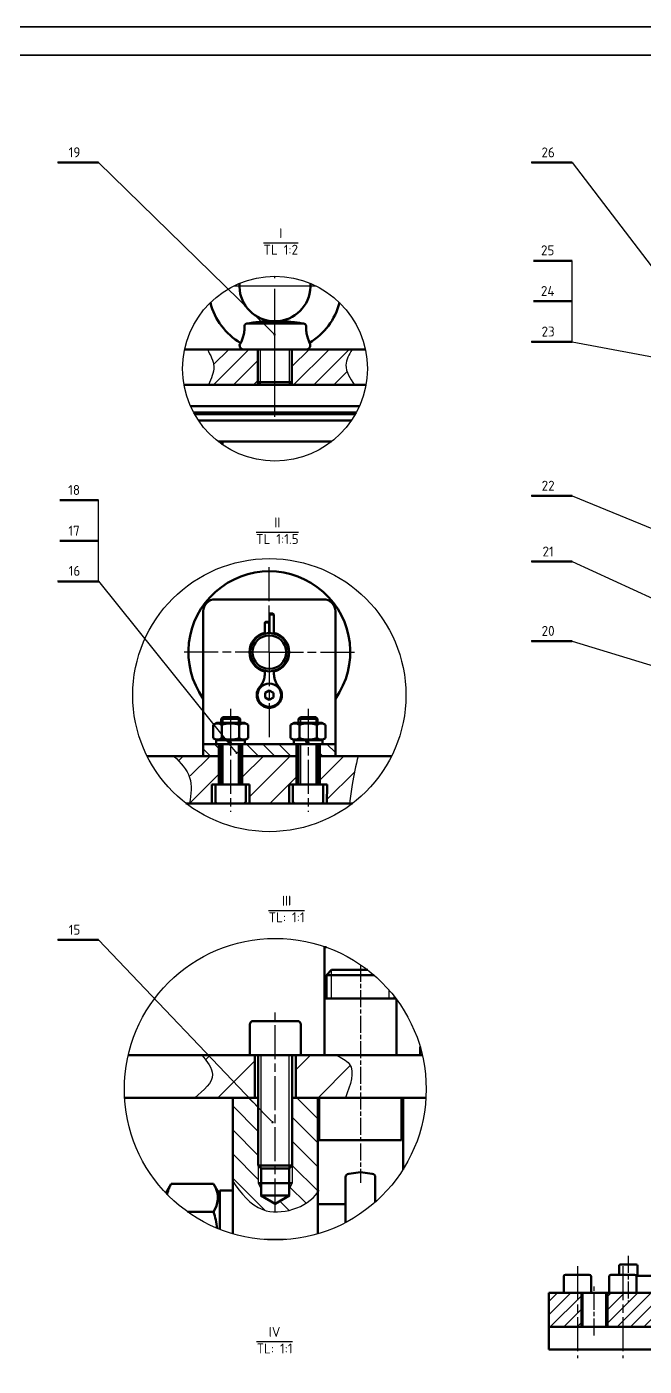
# Model space of a CAD drawing. Header units: millimetres. Extents: x 32504 to 36677, y 41990 to 42879.
# Drawn here: x 34517.5 to 34735, y 42396.6 to 42868.6 of the extents above; entities that cross this region are included whole.
import ezdxf

# ---------------------------------------------------------------- set-up
doc = ezdxf.new("R2010")
doc.units = ezdxf.units.MM
doc.linetypes.add('AM_ISO08W050', pattern=[18, 12, -1.5, 3, -1.5])
doc.linetypes.add('AM_ISO08W050x2', pattern=[9, 6, -0.75, 1.5, -0.75])
for name, color, linetype, lineweight in [('AM_0N', 7, 'Continuous', 50), ('AM_4N', 3, 'Continuous', 25), ('AM_5', 3, 'Continuous', 25), ('Chữ', 2, 'Continuous', 25), ('Duong_tam', 4, 'AM_ISO08W050', 25), ('Net_dam', 7, 'Continuous', 50), ('Net_manh', 3, 'Continuous', 25)]:
    doc.layers.add(name, color=color, linetype=linetype, lineweight=lineweight)
doc.styles.add('TCVN7284', font='tcvn7284-2003i.ttf', dxfattribs={"height": 3.5})

# ---------------------------------------------------------------- blocks, each defined once
blk = doc.blocks.new('GENZOO0S6I347')
at = {"layer": 'Net_manh'}
h = blk.add_hatch(dxfattribs=at)
h.set_pattern_fill('_U', color=256, scale=2, angle=45, pattern_type=0)
h.set_pattern_definition([(45, (6310.0706, 24046.8097), (-1.41421356, 1.41421356), [])])
edge = h.paths.add_edge_path()
edge.add_line((-2.4, -2.29), (-2.4, 2.71))
edge.add_line((-2.4, 2.71), (-9.52, 2.71))
edge.add_spline(control_points=[(-9.52, 2.71), (-9.09, 1.91), (-8.2, 0.28), (-8.98, -1.42), (-9.37, -2.29)], knot_values=[0, 0, 0, 0, 2.567462, 5.271296, 5.271296, 5.271296, 5.271296], degree=3, periodic=0)
edge.add_line((-9.37, -2.29), (-2.4, -2.29))
edge = h.paths.add_edge_path()
edge.add_spline(control_points=[(11.21, -2.29), (10.59, -1.36), (9.5, 0.29), (10.44, 1.97), (10.86, 2.71)], knot_values=[0, 0, 0, 0, 3.045881, 5.407673, 5.407673, 5.407673, 5.407673], degree=3, periodic=0)
edge.add_line((10.86, 2.71), (2.4, 2.71))
edge.add_line((2.4, 2.71), (2.4, -2.29))
edge.add_line((2.4, -2.29), (11.21, -2.29))
at = {"layer": 'AM_0N'}
for p, q in [((-2.4, 2.71), (-2.4, -2.29)), ((-2.4, 2.71), (2.4, 2.71)), ((2.4, 2.71), (2.4, -2.29)), ((-2.4, -1.92), (-2.03, -2.29)), ((-2.4, -1.92), (2.4, -1.92)), ((-2.03, -2.29), (2.03, -2.29)), ((2.4, -1.92), (2.03, -2.29))]:
    blk.add_line(p, q, dxfattribs=at)
at = {"layer": 'AM_4N'}
for p, q in [((-2.03, -2.29), (-2.03, 2.71)), ((2.03, -2.29), (2.03, 2.71))]:
    blk.add_line(p, q, dxfattribs=at)
at = {"layer": 'Duong_tam'}
for p, q in [((-5.77, 11.67), (5.77, 11.67)), ((0, -0.73), (0, 13.02))]:
    blk.add_line(p, q, dxfattribs=at)
at = {"layer": 'Duong_tam', "linetype": 'AM_ISO08W050x2'}
blk.add_line((0, -6.79), (0, -0.73), dxfattribs=at)
at = {"layer": 'Net_dam'}
for p, q in [((-3.96, 6.36), (4.05, 6.36)), ((-12.73, 2.71), (12.73, 2.71)), ((-4.98, 3.4), (-4.98, 3.32)), ((4.98, 3.32), (4.98, 3.4)), ((-12.81, -2.29), (-2.4, -2.29)), ((-2.4, -2.29), (-2.03, -2.29)), ((2.4, -2.29), (2.03, -2.29)), ((2.4, -2.29), (12.81, -2.29)), ((-11.89, -5.29), (11.89, -5.29)), ((-11.45, -6.19), (11.45, -6.19)), ((-11.39, -6.29), (11.39, -6.29)), ((-11.34, -6.4), (11.34, -6.4)), ((-10.78, -7.29), (10.78, -7.29)), ((-7.97, -10.29), (-7.37, -10.29)), ((-7.97, -10.29), (7.97, -10.29)), ((-7.37, -10.29), (-7.37, -10.73))]:
    blk.add_line(p, q, dxfattribs=at)
for centre, radius, start, end in [((0, 11.67), 5, 175.9053, 263.2406), ((0, 11.67), 5, 276.7565, 4.0947), ((0, 11.67), 9.4, 194.5317, 238.9993), ((0, 11.67), 9.4, 301.2453, 345.4683), ((-4.38, 3.31), 0.6, 178.5679, 270), ((4.38, 3.31), 0.6, 270, 1.4321)]:
    blk.add_arc(centre, radius, start, end, dxfattribs=at)
for points, knots in [([(-4.97, 3.4), (-4.96, 3.41), (-4.95, 3.42), (-4.81, 3.66), (-4.67, 3.96), (-4.53, 4.32), (-4.37, 4.86), (-4.3, 5.48), (-4.29, 5.85), (-4.29, 5.98)], [0, 0, 0, 0, 0.153266, 0.34696, 0.441952, 0.539871, 0.725717, 0.904536, 1, 1, 1, 1]), ([(-4.29, 5.98), (-4.29, 6.02), (-4.28, 6.1), (-4.22, 6.22), (-4.12, 6.31), (-4.03, 6.35), (-3.97, 6.36), (-3.96, 6.36)], [0, 0, 0, 0, 0.228099, 0.456017, 0.688348, 0.927715, 1, 1, 1, 1]), ([(-3.96, 6.36), (-3.9, 6.37), (-3.52, 6.43), (-2.84, 6.52), (-2.01, 6.61), (-1.27, 6.67), (-0.72, 6.7), (-0.3, 6.71), (-0.07, 6.71), (-0.01, 6.71), (0, 6.71), (0, 6.71), (0, 6.71)], [0, 0, 0, 0, 0.039622, 0.255131, 0.476334, 0.658801, 0.842094, 0.935875, 0.991198, 0.995422, 0.998201, 1, 1, 1, 1]), ([(0, 6.71), (0, 6.71), (0, 6.71), (0, 6.71), (0.02, 6.71), (0.09, 6.71), (0.4, 6.71), (0.88, 6.69), (1.52, 6.66), (2.19, 6.6), (2.9, 6.52), (3.53, 6.44), (3.92, 6.38), (4.05, 6.36)], [0, 0, 0, 0, 0.000364, 0.002758, 0.006281, 0.015778, 0.058085, 0.22757, 0.396458, 0.565239, 0.739301, 0.913137, 1, 1, 1, 1]), ([(4.05, 6.36), (4.1, 6.35), (4.19, 6.33), (4.3, 6.24), (4.37, 6.12), (4.39, 6.03), (4.39, 5.98), (4.39, 5.98)], [0, 0, 0, 0, 0.247787, 0.495839, 0.737493, 0.971639, 1, 1, 1, 1]), ([(4.39, 5.98), (4.39, 5.84), (4.39, 5.56), (4.44, 5.04), (4.56, 4.45), (4.76, 3.89), (4.92, 3.54), (5, 3.37), (4.98, 3.4), (4.98, 3.4)], [0, 0, 0, 0, 0.106047, 0.214353, 0.402349, 0.590565, 0.777303, 0.973503, 1, 1, 1, 1])]:
    blk.add_open_spline(points, degree=3, knots=knots, dxfattribs=at)
at = {"layer": 'Net_manh'}
for p, q in [((-2.4, 2.71), (-2.4, -2.29)), ((2.4, 2.71), (2.4, -2.29))]:
    blk.add_line(p, q, dxfattribs=at)
blk.add_circle((0, 0), 13.02, dxfattribs=at)
for points in [[(-9.52, 2.71), (-8.62, 0.31), (-9.37, -2.29)], [(10.86, 2.71), (10.01, 0.51), (11.21, -2.29)]]:
    blk.add_spline(points, degree=3, dxfattribs=at)

msp = doc.modelspace()

# ---------------------------------------------------------------- hatches: boundary and pattern name
at = {"layer": 'AM_5'}
h = msp.add_hatch(color=256, dxfattribs=at)
edge = h.paths.add_edge_path(flags=0)
edge.add_arc((34604.7853, 42760.1511), 0.4375, 0, 360)
h = msp.add_hatch(color=256, dxfattribs=at)
edge = h.paths.add_edge_path(flags=0)
edge.add_arc((34591.3767, 42612.7705), 0.4375, 0, 360)
h = msp.add_hatch(color=256, dxfattribs=at)
edge = h.paths.add_edge_path(flags=0)
edge.add_arc((34604.0632, 42482.5582), 0.4375, 0, 360)
at = {"layer": 'Net_manh'}
h = msp.add_hatch(dxfattribs=at)
h.set_pattern_fill('_U', color=256, scale=4, angle=315, pattern_type=0)
h.set_pattern_definition([(315, (40417.1464, 68370.165), (2.8284271, 2.8284271), [])])
h.paths.add_polyline_path([(34612.4576, 42615.8204), (34611.525, 42615.8204), (34609.8142, 42615.8204), (34593.416, 42615.8204), (34593.416, 42611.5913), (34612.4576, 42611.5913)])
h.paths.add_polyline_path([(34626.2306, 42615.5666, 0.41421356), (34625.9768, 42615.8204), (34620.7156, 42615.8204), (34620.7156, 42611.5913), (34626.2306, 42611.5913)])
h.paths.add_polyline_path([(34585.158, 42615.8204), (34584.2254, 42615.8204), (34582.5146, 42615.8204), (34579.6446, 42615.8204), (34579.6446, 42611.5913), (34585.158, 42611.5913)])
h = msp.add_hatch(dxfattribs=at)
h.set_pattern_fill('_U', color=256, scale=6.66, angle=45, pattern_type=0)
h.set_pattern_definition([(45, (55424.368, 122678.448), (-4.70933116, 4.70933116), [])])
edge = h.paths.add_edge_path()
edge.add_spline(control_points=[(34569.3368, 42611.5913), (34577.037, 42603.7461), (34573.058, 42603.4561), (34576.3551, 42605.5537), (34574.8732, 42594.9413)], knot_values=[0, 0, 0, 0, 9.34413679, 18.4668009, 18.4668009, 18.4668009, 18.4668009], degree=3, periodic=0)
edge.add_line((34574.8732, 42594.9413), (34582.627, 42594.9413))
edge.add_line((34582.627, 42594.9413), (34582.627, 42601.6013))
edge.add_line((34582.627, 42601.6013), (34585.158, 42601.6013))
edge.add_line((34585.158, 42601.6013), (34585.158, 42611.5913))
edge.add_line((34585.158, 42611.5913), (34569.3368, 42611.5913))
h.paths.add_polyline_path([(34593.416, 42611.5913), (34593.416, 42601.6013), (34595.9649, 42601.6013), (34595.947, 42594.9413), (34609.9266, 42594.9413), (34609.9266, 42601.6013), (34612.4576, 42601.6013), (34612.4576, 42611.5913)])
edge = h.paths.add_edge_path()
edge.add_spline(control_points=[(34631.1944, 42594.9413), (34632.0767, 42602.365), (34632.2536, 42601.3906), (34631.6069, 42600.5577), (34634.1858, 42611.5913)], knot_values=[0, 0, 0, 0, 6.73071534, 16.92776645, 16.92776645, 16.92776645, 16.92776645], degree=3, periodic=0)
edge.add_line((34634.1858, 42611.5913), (34620.7156, 42611.5913))
edge.add_line((34620.7156, 42611.5913), (34620.7156, 42601.6013))
edge.add_line((34620.7156, 42601.6013), (34623.2645, 42601.6013))
edge.add_line((34623.2645, 42601.6013), (34623.2466, 42594.9413))
edge.add_line((34623.2466, 42594.9413), (34631.1944, 42594.9413))
h = msp.add_hatch(dxfattribs=at)
h.set_pattern_fill('_U', color=256, scale=12.5, angle=45, pattern_type=0)
h.set_pattern_definition([(45, (75687.987, 93140.376), (-8.8388348, 8.8388348), [])])
edge = h.paths.add_edge_path()
edge.add_spline(control_points=[(34579.2019, 42506.207), (34581.0573, 42503.8935), (34585.3831, 42498.4995), (34579.8223, 42493.8578), (34576.6467, 42491.207)], knot_values=[0, 0, 0, 0, 1.55324396, 3.62133559, 3.62133559, 3.62133559, 3.62133559], degree=3, periodic=0)
edge.add_line((34576.6467, 42491.207), (34597.7909, 42491.207))
edge.add_line((34597.7909, 42491.207), (34597.7909, 42501.207))
edge.add_line((34597.7909, 42501.207), (34597.7909, 42506.207))
edge.add_line((34597.7909, 42506.207), (34595.0409, 42506.207))
edge.add_line((34595.0409, 42506.207), (34579.2019, 42506.207))
edge = h.paths.add_edge_path()
edge.add_spline(control_points=[(34629.7273, 42491.207), (34631.4669, 42495.7614), (34634.0133, 42502.4279), (34628.3031, 42505.2978), (34626.4939, 42506.207)], knot_values=[0, 0, 0, 0, 2.39383464, 3.50404176, 3.50404176, 3.50404176, 3.50404176], degree=3, periodic=0)
edge.add_line((34626.4939, 42506.207), (34615.0409, 42506.207))
edge.add_line((34615.0409, 42506.207), (34612.2909, 42506.207))
edge.add_line((34612.2909, 42506.207), (34612.2909, 42501.207))
edge.add_line((34612.2909, 42501.207), (34612.2909, 42491.207))
edge.add_line((34612.2909, 42491.207), (34629.7273, 42491.207))
h = msp.add_hatch(dxfattribs=at)
h.set_pattern_fill('_U', color=256, scale=6, angle=315, pattern_type=0)
h.set_pattern_definition([(315, (40417.1464, 68379.2036), (4.2426407, 4.2426407), [])])
edge = h.paths.add_edge_path()
edge.add_line((34599.0409, 42487.8195), (34595.8073, 42491.207))
edge.add_line((34595.8073, 42491.207), (34590.0409, 42491.207))
edge.add_line((34590.0409, 42491.207), (34590.0409, 42461.7237))
edge.add_spline(control_points=[(34590.0409, 42461.7237), (34593.0772, 42457.5361), (34597.0287, 42452.0864), (34603.492, 42451.006), (34605.0409, 42450.9677)], knot_values=[0, 0, 0, 0, 2.91101262, 3.78839316, 3.78839316, 3.78839316, 3.78839316], degree=3, periodic=0)
edge.add_line((34605.0409, 42450.9677), (34605.0409, 42453.7778))
edge.add_line((34605.0409, 42453.7778), (34599.9882, 42456.695))
edge.add_line((34599.9882, 42456.695), (34600.1145, 42456.695))
edge.add_line((34600.1145, 42456.695), (34600.1145, 42461.0338))
edge.add_line((34600.1145, 42461.0338), (34599.0409, 42461.0338))
edge.add_line((34599.0409, 42461.0338), (34599.0409, 42487.8195))
edge = h.paths.add_edge_path()
edge.add_line((34620.0409, 42491.207), (34611.0409, 42491.207))
edge.add_line((34611.0409, 42491.207), (34611.0409, 42467.2806))
edge.add_line((34611.0409, 42467.2806), (34611.0409, 42461.0338))
edge.add_line((34611.0409, 42461.0338), (34609.9674, 42461.0338))
edge.add_line((34609.9674, 42461.0338), (34609.9674, 42456.695))
edge.add_line((34609.9674, 42456.695), (34610.0937, 42456.695))
edge.add_line((34610.0937, 42456.695), (34605.0409, 42453.7778))
edge.add_line((34605.0409, 42453.7778), (34605.0409, 42450.9677))
edge.add_spline(control_points=[(34605.0409, 42450.9677), (34610.6807, 42450.8281), (34617.0108, 42453.4979), (34620.0409, 42457.893)], knot_values=[3.78839316, 3.78839316, 3.78839316, 3.78839316, 6.98296639, 6.98296639, 6.98296639, 6.98296639], degree=3, periodic=0)
edge.add_line((34620.0409, 42457.893), (34620.0409, 42491.207))
h = msp.add_hatch(dxfattribs=at)
h.set_pattern_fill('_U', color=256, scale=3.333333, angle=45, pattern_type=0)
h.set_pattern_definition([(45, (42600.9254, 66563.4668), (-2.3570226, 2.3570226), [])])
h.paths.add_polyline_path([(34701.458, 42422.426), (34701.458, 42410.426), (34712.658, 42410.426), (34712.658, 42422.426), (34708.2245, 42422.426)])
h.paths.add_polyline_path([(34722.1941, 42422.426), (34722.1941, 42410.426), (34755.3941, 42410.426), (34755.3941, 42422.426)])
h.paths.add_polyline_path([(34896.5941, 42410.426), (34896.5941, 42422.426), (34767.3941, 42422.426), (34767.3941, 42410.426)])
h.paths.add_polyline_path([(34906.1941, 42422.426), (34906.1941, 42410.426), (35035.3941, 42410.4336), (35035.3941, 42422.4336)])
h.paths.add_polyline_path([(35080.5941, 42410.426), (35080.5941, 42422.426), (35049.3941, 42422.426), (35047.3941, 42422.4336), (35047.3941, 42410.4336)])
h.paths.add_polyline_path([(35101.3941, 42410.426), (35101.3941, 42422.426), (35090.1941, 42422.426), (35090.1941, 42410.426)])

# ---------------------------------------------------------------- linework, layer by layer
at = {"color": 7, "linetype": 'Continuous', "lineweight": 25}
for p, q in [((34579.6446, 42616.0741), (34579.6446, 42611.5913)), ((34626.2306, 42616.0741), (34626.2306, 42611.5913))]:
    msp.add_line(p, q, dxfattribs=at)
at = {"layer": 'AM_0N'}
for p, q in [((34583.1332, 42622.6002), (34584.4252, 42623.3462)), ((34594.1488, 42623.3462), (34584.4252, 42623.3462)), ((34585.957, 42624.6821), (34586.5698, 42625.2949)), ((34585.957, 42623.3462), (34585.957, 42624.6821)), ((34592.617, 42624.6821), (34585.957, 42624.6821)), ((34592.0042, 42625.2949), (34586.5698, 42625.2949)), ((34592.617, 42624.6821), (34592.0042, 42625.2949)), ((34592.617, 42623.3462), (34592.617, 42624.6821)), ((34595.4408, 42622.6002), (34594.1488, 42623.3462)), ((34610.4328, 42622.6002), (34611.7248, 42623.3462)), ((34621.4484, 42623.3462), (34611.7248, 42623.3462)), ((34613.2566, 42624.6821), (34613.8694, 42625.2949)), ((34613.2566, 42623.3462), (34613.2566, 42624.6821)), ((34619.9166, 42624.6821), (34613.2566, 42624.6821)), ((34619.3038, 42625.2949), (34613.8694, 42625.2949)), ((34619.9166, 42624.6821), (34619.3038, 42625.2949)), ((34619.9166, 42623.3462), (34619.9166, 42624.6821)), ((34622.7404, 42622.6002), (34621.4484, 42623.3462)), ((34583.1332, 42622.6002), (34583.1332, 42617.8983)), ((34586.2101, 42622.6002), (34586.2101, 42617.8983)), ((34592.3639, 42622.6002), (34592.3639, 42617.8983)), ((34595.4408, 42622.6002), (34595.4408, 42617.8983)), ((34610.4328, 42622.6002), (34610.4328, 42617.8983)), ((34613.5097, 42622.6002), (34613.5097, 42617.8983)), ((34619.6635, 42622.6002), (34619.6635, 42617.8983)), ((34622.7404, 42622.6002), (34622.7404, 42617.8983)), ((34583.1332, 42617.8983), (34584.4252, 42617.1524)), ((34584.2254, 42617.1524), (34584.2254, 42615.8204)), ((34588.5358, 42617.1524), (34584.2254, 42617.1524)), ((34585.291, 42615.8204), (34584.2254, 42615.8204)), ((34594.1488, 42617.1524), (34584.4252, 42617.1524)), ((34585.957, 42604.0988), (34585.957, 42615.8204)), ((34589.0206, 42615.8204), (34588.5358, 42617.1524)), ((34594.3486, 42617.1524), (34589.0686, 42617.1524)), ((34589.5534, 42615.8204), (34589.0686, 42617.1524)), ((34594.3486, 42615.8204), (34589.5534, 42615.8204)), ((34592.617, 42604.0988), (34592.617, 42615.8204)), ((34595.4408, 42617.8983), (34594.1488, 42617.1524)), ((34594.3486, 42615.8204), (34594.3486, 42617.1524)), ((34610.4328, 42617.8983), (34611.7248, 42617.1524)), ((34611.525, 42617.1524), (34611.525, 42615.8204)), ((34615.8354, 42617.1524), (34611.525, 42617.1524)), ((34616.3202, 42615.8204), (34611.525, 42615.8204)), ((34621.4484, 42617.1524), (34611.7248, 42617.1524)), ((34613.2566, 42604.0988), (34613.2566, 42615.8204)), ((34616.3202, 42615.8204), (34615.8354, 42617.1524)), ((34621.6482, 42617.1524), (34616.3682, 42617.1524)), ((34616.853, 42615.8204), (34616.3682, 42617.1524)), ((34621.6482, 42615.8204), (34616.853, 42615.8204)), ((34619.9166, 42604.0988), (34619.9166, 42615.8204)), ((34622.7404, 42617.8983), (34621.4484, 42617.1524)), ((34621.6482, 42615.8204), (34621.6482, 42617.1524)), ((34583.959, 42595.6073), (34583.959, 42601.6013)), ((34583.959, 42601.6013), (34585.957, 42601.6013)), ((34583.959, 42595.6073), (34583.959, 42601.6013)), ((34583.959, 42601.6013), (34585.957, 42601.6013)), ((34585.957, 42603.4859), (34585.957, 42604.0988)), ((34585.957, 42601.6013), (34585.957, 42603.4859)), ((34585.957, 42601.6013), (34592.617, 42601.6013)), ((34585.957, 42601.6013), (34592.617, 42601.6013)), ((34592.617, 42603.4859), (34592.617, 42604.0988)), ((34592.617, 42601.6013), (34592.617, 42603.4859)), ((34592.617, 42601.6013), (34594.615, 42601.6013)), ((34592.617, 42601.6013), (34594.615, 42601.6013)), ((34593.283, 42601.6013), (34595.9649, 42601.6013)), ((34594.615, 42595.6073), (34594.615, 42601.6013)), ((34594.615, 42595.6073), (34594.615, 42601.6013)), ((34611.2586, 42595.6073), (34611.2586, 42601.6013)), ((34611.2586, 42601.6013), (34613.2566, 42601.6013)), ((34611.2586, 42595.6073), (34611.2586, 42601.6013)), ((34611.2586, 42601.6013), (34613.2566, 42601.6013)), ((34613.2566, 42603.4859), (34613.2566, 42604.0988)), ((34613.2566, 42601.6013), (34613.2566, 42603.4859)), ((34613.2566, 42601.6013), (34619.9166, 42601.6013)), ((34613.2566, 42601.6013), (34619.9166, 42601.6013)), ((34619.9166, 42603.4859), (34619.9166, 42604.0988)), ((34619.9166, 42601.6013), (34619.9166, 42603.4859)), ((34619.9166, 42601.6013), (34621.9146, 42601.6013)), ((34619.9166, 42601.6013), (34621.9146, 42601.6013)), ((34620.5826, 42601.6013), (34623.2645, 42601.6013)), ((34620.5826, 42601.6013), (34623.2645, 42601.6013)), ((34621.9146, 42595.6073), (34621.9146, 42601.6013)), ((34621.9146, 42595.6073), (34621.9146, 42601.6013)), ((34584.625, 42594.9413), (34593.949, 42594.9413)), ((34584.625, 42594.9413), (34593.949, 42594.9413)), ((34611.9246, 42594.9413), (34621.2486, 42594.9413)), ((34611.9246, 42594.9413), (34621.2486, 42594.9413)), ((34624.8813, 42536.207), (34623.0409, 42534.3667)), ((34623.0409, 42526.207), (34623.0409, 42534.3667)), ((34623.0409, 42534.3667), (34639.8502, 42534.3667)), ((34624.8813, 42536.207), (34637.606, 42536.207)), ((34647.0409, 42526.207), (34647.0409, 42526.7721)), ((34599.0409, 42506.207), (34599.0409, 42467.2806)), ((34599.0409, 42506.207), (34611.0409, 42506.207)), ((34611.0409, 42506.207), (34611.0409, 42467.2806)), ((34599.0409, 42501.207), (34599.0409, 42497.9056)), ((34611.0409, 42501.207), (34611.0409, 42497.9056)), ((34599.0409, 42497.9056), (34599.0409, 42496.832)), ((34611.0409, 42497.9056), (34611.0409, 42496.832)), ((34599.0409, 42467.2806), (34600.1145, 42466.207)), ((34611.0409, 42467.2806), (34599.0409, 42467.2806)), ((34611.0409, 42467.2806), (34609.9674, 42466.207)), ((34568.4128, 42460.842), (34566.5304, 42457.5816)), ((34568.4128, 42460.842), (34583.2691, 42460.842)), ((34583.2691, 42460.842), (34585.5409, 42456.907)), ((34585.5409, 42458.457), (34585.5409, 42444.7679)), ((34590.0409, 42458.457), (34585.5409, 42458.457)), ((34590.0409, 42458.457), (34590.0409, 42443.2219)), ((34609.9674, 42461.0338), (34600.1145, 42461.0338)), ((34585.5409, 42456.907), (34585.5409, 42444.7679)), ((34574.0611, 42451.0245), (34583.2691, 42451.0245)), ((34712.658, 42422.426), (34713.3941, 42422.426)), ((34721.458, 42422.426), (34722.1942, 42422.426)), ((34728.658, 42422.426), (34729.3941, 42422.426))]:
    msp.add_line(p, q, dxfattribs=at)
for centre, radius, start, end in [((34584.6716, 42620.3566), 2.7204, 55.561531, 115.561531), ((34589.287, 42612.9105), 10.1665, 72.383031, 107.616969), ((34593.9024, 42620.3566), 2.7204, 64.438469, 124.438469), ((34611.9712, 42620.3566), 2.7204, 55.561531, 115.561531), ((34616.5866, 42612.9105), 10.1665, 72.383031, 107.616969), ((34621.202, 42620.3566), 2.7204, 64.438469, 124.438469), ((34584.6716, 42620.142), 2.7204, 244.438469, 304.438469), ((34589.287, 42627.5881), 10.1665, 252.383031, 287.616969), ((34593.9024, 42620.142), 2.7204, 235.561531, 295.561531), ((34611.9712, 42620.142), 2.7204, 244.438469, 304.438469), ((34616.5866, 42627.5881), 10.1665, 252.383031, 287.616969), ((34621.202, 42620.142), 2.7204, 235.561531, 295.561531), ((34584.625, 42595.6073), 0.666, 180, 270), ((34584.625, 42595.6073), 0.666, 180, 270), ((34593.949, 42595.6073), 0.666, 270, 0), ((34593.949, 42595.6073), 0.666, 270, 0), ((34611.9246, 42595.6073), 0.666, 180, 270), ((34611.9246, 42595.6073), 0.666, 180, 270), ((34621.2486, 42595.6073), 0.666, 270, 0), ((34621.2486, 42595.6073), 0.666, 270, 0), ((34575.5715, 42455.9333), 8.6801, 154.438469, 172.131445), ((34576.1103, 42455.9333), 8.6801, 325.561531, 25.561531), ((34552.3522, 42441.207), 32.4382, 7.019909, 17.616969)]:
    msp.add_arc(centre, radius, start, end, dxfattribs=at)
at = {"layer": 'AM_4N'}
for p, q in [((34586.5698, 42625.2949), (34586.5698, 42623.3462)), ((34592.0042, 42625.2949), (34592.0042, 42623.3462)), ((34613.8694, 42625.2949), (34613.8694, 42623.3462)), ((34619.3038, 42625.2949), (34619.3038, 42623.3462)), ((34586.5698, 42615.8204), (34586.5698, 42601.6013)), ((34592.0042, 42615.8204), (34592.0042, 42601.6013)), ((34613.8694, 42615.8204), (34613.8694, 42601.6013)), ((34619.3038, 42615.8204), (34619.3038, 42601.6013)), ((34624.8813, 42526.207), (34624.8813, 42536.207)), ((34645.2006, 42526.207), (34645.2006, 42529.0163)), ((34600.1145, 42466.207), (34600.1145, 42506.207)), ((34609.9674, 42466.207), (34609.9674, 42506.207))]:
    msp.add_line(p, q, dxfattribs=at)
at = {"layer": 'AM_5', "color": 3}
for p, q in [((34542.7243, 42820.8014), (34528.3425, 42820.8014)), ((34709.5703, 42820.7746), (34695.1885, 42820.7746)), ((34709.5703, 42757.6374), (34695.1885, 42757.6374)), ((34709.5703, 42703.2977), (34695.1885, 42703.2977)), ((34709.5703, 42680.1268), (34695.1885, 42680.1268)), ((34542.7243, 42673.3019), (34528.3425, 42673.3019)), ((34709.5703, 42652.1268), (34695.1885, 42652.1268)), ((34542.7243, 42546.8165), (34528.3425, 42546.8165))]:
    msp.add_line(p, q, dxfattribs=at)
at = {"layer": 'AM_5'}
for p, q in [((34542.7243, 42820.8014), (34602.2822, 42762.5974)), ((34709.5703, 42820.7746), (34756.6634, 42759.1969)), ((34709.5703, 42771.9196), (34709.5703, 42786.2019)), ((34709.5703, 42757.6374), (34709.5703, 42771.9196)), ((34604.4725, 42760.4569), (34602.2822, 42762.5974)), ((34709.5703, 42757.6374), (34803.5857, 42739.8627)), ((34542.7243, 42687.4611), (34542.7243, 42701.7433)), ((34709.5703, 42703.2977), (34894.94, 42627.1417)), ((34542.7243, 42673.1788), (34542.7243, 42687.4611)), ((34709.5703, 42680.1268), (34874.533, 42604.4368)), ((34542.7243, 42673.3019), (34589.184, 42615.4985)), ((34709.5703, 42652.1268), (34879.148, 42600.1091)), ((34591.1026, 42613.1115), (34589.184, 42615.4985)), ((34542.7243, 42546.8165), (34601.6465, 42485.0899)), ((34603.7611, 42482.8747), (34601.6465, 42485.0899))]:
    msp.add_line(p, q, dxfattribs=at)
at = {"layer": 'Duong_tam'}
for p, q in [((34602.9376, 42648.2153), (34602.9376, 42679.7125)), ((34602.9376, 42648.2153), (34571.4403, 42648.2153)), ((34602.9376, 42648.2153), (34634.4349, 42648.2153)), ((34602.9376, 42648.2153), (34602.9376, 42616.718)), ((34589.287, 42628.2949), (34589.287, 42591.9413)), ((34616.5866, 42628.2949), (34616.5866, 42591.9413)), ((34605.0409, 42450.7778), (34605.0409, 42521.207)), ((34608.9756, 42441.207), (34601.1063, 42441.207)), ((34711.458, 42431.826), (34711.458, 42399.426)), ((34727.458, 42431.826), (34727.458, 42399.426))]:
    msp.add_line(p, q, dxfattribs=at)
at = {"layer": 'Duong_tam', "linetype": 'AM_ISO08W050x2'}
for p, q in [((34635.0409, 42538.0759), (34635.0409, 42461.207)), ((34729.3941, 42435.426), (34729.3941, 42419.426)), ((34717.4261, 42407.426), (34717.4261, 42425.426))]:
    msp.add_line(p, q, dxfattribs=at)
at = {"layer": 'Net_dam'}
for p, q in [((34542.7243, 42820.8014), (34528.442, 42820.8014)), ((34709.5703, 42820.7746), (34695.288, 42820.7746)), ((34709.5703, 42786.2019), (34696.0121, 42786.2019)), ((34709.5703, 42771.9196), (34696.0121, 42771.9196)), ((34709.5703, 42757.6374), (34695.288, 42757.6374)), ((34542.7243, 42701.7433), (34529.1661, 42701.7433)), ((34709.5703, 42703.2987), (34695.288, 42703.2987)), ((34542.7243, 42687.4611), (34529.1661, 42687.4611)), ((34709.5703, 42680.1587), (34695.288, 42680.1587)), ((34542.7243, 42673.1788), (34528.442, 42673.1788)), ((34622.0015, 42666.8233), (34583.8737, 42666.8233)), ((34579.6446, 42662.5942), (34579.6446, 42616.0741)), ((34602.9799, 42661.833), (34602.9799, 42661.5116)), ((34602.9799, 42654.8824), (34602.9799, 42661.5116)), ((34604.5447, 42661.5116), (34604.2232, 42661.833)), ((34604.5447, 42654.6796), (34604.5447, 42661.5116)), ((34626.2306, 42662.5942), (34626.2306, 42611.5913)), ((34601.652, 42658.9572), (34601.3305, 42658.6358)), ((34601.3305, 42658.6358), (34601.3305, 42654.7099)), ((34602.8953, 42658.6358), (34602.8953, 42658.9572)), ((34602.8953, 42658.6358), (34602.8953, 42654.9747)), ((34709.5703, 42652.1266), (34695.288, 42652.1266)), ((34601.4912, 42633.9101), (34602.9376, 42634.7452)), ((34601.4912, 42632.24), (34601.4912, 42633.9101)), ((34602.9376, 42634.7452), (34604.384, 42633.9101)), ((34604.384, 42633.9101), (34604.384, 42632.24)), ((34602.9376, 42631.405), (34601.4912, 42632.24)), ((34604.384, 42632.24), (34602.9376, 42631.405)), ((34579.6446, 42616.0741), (34579.6446, 42611.5913)), ((34626.2306, 42615.8204), (34579.6446, 42615.8204)), ((34579.6446, 42615.5666), (34579.6446, 42611.845)), ((34586.49, 42615.8204), (34582.5146, 42615.8204)), ((34586.49, 42615.8204), (34582.5146, 42615.8204)), ((34585.158, 42601.6013), (34585.158, 42615.8204)), ((34626.2306, 42615.8204), (34585.5854, 42615.8204)), ((34593.416, 42601.6013), (34593.416, 42615.8204)), ((34613.7896, 42615.8204), (34609.8142, 42615.8204)), ((34613.7896, 42615.8204), (34609.8142, 42615.8204)), ((34612.4576, 42601.6013), (34612.4576, 42615.8204)), ((34620.7156, 42601.6013), (34620.7156, 42615.8204)), ((34626.2306, 42616.0741), (34626.2306, 42611.5913)), ((34626.2306, 42615.5666), (34626.2306, 42614.9213)), ((34626.2306, 42615.5666), (34626.2306, 42611.845)), ((34559.8755, 42611.5913), (34585.291, 42611.5913)), ((34559.8755, 42611.5913), (34585.957, 42611.5913)), ((34592.617, 42611.5913), (34613.2566, 42611.5913)), ((34619.9166, 42611.5913), (34645.9997, 42611.5913)), ((34582.627, 42594.9413), (34582.627, 42601.6013)), ((34582.627, 42601.6013), (34585.291, 42601.6013)), ((34589.287, 42601.6013), (34585.291, 42601.6013)), ((34589.287, 42601.6013), (34593.283, 42601.6013)), ((34595.947, 42594.9413), (34595.9649, 42601.6013)), ((34609.9266, 42594.9413), (34609.9266, 42601.6013)), ((34609.9266, 42601.6013), (34612.5906, 42601.6013)), ((34609.9266, 42594.9413), (34609.9266, 42601.6013)), ((34609.9266, 42601.6013), (34612.5906, 42601.6013)), ((34616.5866, 42601.6013), (34612.5906, 42601.6013)), ((34616.5866, 42601.6013), (34620.5826, 42601.6013)), ((34623.2466, 42594.9413), (34623.2645, 42601.6013)), ((34623.2466, 42594.9413), (34623.2645, 42601.6013)), ((34573.5826, 42594.9413), (34632.2926, 42594.9413)), ((34542.7243, 42546.8278), (34528.442, 42546.8278)), ((34622.3409, 42544.207), (34622.3409, 42544.4583)), ((34622.3409, 42544.207), (34623.0543, 42544.207)), ((34622.3409, 42526.207), (34622.3409, 42544.207)), ((34622.3409, 42526.207), (34647.473, 42526.207)), ((34622.3409, 42506.207), (34622.3409, 42526.207)), ((34647.0409, 42526.207), (34623.0409, 42526.207)), ((34647.7409, 42506.207), (34647.7409, 42525.8486)), ((34596.0409, 42517.007), (34596.0409, 42506.207)), ((34597.2409, 42518.207), (34605.0409, 42518.207)), ((34605.0409, 42518.207), (34612.8409, 42518.207)), ((34614.0409, 42506.207), (34614.0409, 42517.007)), ((34553.2676, 42506.207), (34596.0409, 42506.207)), ((34615.0409, 42506.207), (34595.0409, 42506.207)), ((34605.0409, 42506.207), (34597.7909, 42506.207)), ((34597.7909, 42506.207), (34597.7909, 42491.207)), ((34605.0409, 42506.207), (34612.2909, 42506.207)), ((34612.2909, 42506.207), (34612.2909, 42491.207)), ((34614.0409, 42506.207), (34656.8143, 42506.207)), ((34656.8143, 42506.207), (34655.0409, 42506.207)), ((34656.0409, 42509.1563), (34656.0409, 42506.207)), ((34656.0409, 42509.1563), (34656.0409, 42506.207)), ((34551.9798, 42491.207), (34599.0409, 42491.207)), ((34590.0409, 42491.207), (34590.0409, 42443.2219)), ((34611.0409, 42491.207), (34658.1021, 42491.207)), ((34620.0409, 42491.207), (34620.0409, 42443.2219)), ((34620.5409, 42491.207), (34620.5409, 42476.207)), ((34649.5409, 42476.207), (34649.5409, 42491.207)), ((34650.0409, 42491.207), (34650.0409, 42465.9319)), ((34621.3064, 42476.207), (34620.5409, 42476.207)), ((34621.3064, 42476.207), (34649.5409, 42476.207)), ((34600.1145, 42466.207), (34609.9674, 42466.207)), ((34600.1145, 42463.695), (34600.1145, 42466.207)), ((34600.1145, 42463.695), (34600.1145, 42456.695)), ((34609.9674, 42463.695), (34609.9674, 42466.207)), ((34609.9674, 42463.695), (34609.9674, 42456.695)), ((34629.8162, 42447.1893), (34629.8162, 42463.1544)), ((34635.0409, 42464.956), (34630.9204, 42464.4136)), ((34639.1615, 42464.4136), (34635.0409, 42464.956)), ((34640.2657, 42463.1544), (34640.2657, 42454.4114)), ((34599.0409, 42461.0338), (34611.0409, 42461.0338)), ((34611.0409, 42461.0338), (34609.9674, 42461.0338)), ((34605.0409, 42453.7778), (34599.9882, 42456.695)), ((34599.9882, 42456.695), (34610.0937, 42456.695)), ((34605.0409, 42453.7778), (34610.0937, 42456.695)), ((34629.8162, 42453.707), (34620.0409, 42453.707)), ((34620.0409, 42453.707), (34620.0409, 42443.2219)), ((34585.5409, 42444.7679), (34585.5409, 42452.207)), ((34726.1941, 42432.026), (34726.1941, 42428.826)), ((34726.1941, 42428.826), (34726.1941, 42431.0183)), ((34726.5941, 42432.426), (34729.3941, 42432.426)), ((34729.3941, 42432.426), (34732.1941, 42432.426)), ((34732.5941, 42428.426), (34732.5941, 42432.026)), ((34706.658, 42428.186), (34706.658, 42422.426)), ((34707.298, 42428.826), (34711.458, 42428.826)), ((34711.458, 42428.826), (34715.618, 42428.826)), ((34716.258, 42422.426), (34716.258, 42428.186)), ((34722.658, 42428.186), (34722.658, 42422.426)), ((34722.658, 42428.186), (34722.658, 42422.426)), ((34723.298, 42428.826), (34726.258, 42428.826)), ((34723.298, 42428.826), (34727.458, 42428.826)), ((34727.458, 42428.826), (34731.618, 42428.826)), ((34737.5141, 42428.426), (34732.1941, 42428.426)), ((34732.258, 42422.426), (34732.258, 42428.186)), ((34701.458, 42422.426), (34701.458, 42410.426)), ((34713.258, 42422.426), (34701.458, 42422.426)), ((34721.458, 42422.426), (34708.6884, 42422.426)), ((34712.658, 42422.426), (34708.6884, 42422.426)), ((34712.6261, 42422.426), (34717.4261, 42422.426)), ((34713.2756, 42422.426), (34713.2756, 42410.426)), ((34726.1638, 42422.426), (34721.3941, 42422.426)), ((34726.1638, 42422.426), (34721.458, 42422.426)), ((34721.5766, 42422.426), (34721.5766, 42410.426)), ((34755.6941, 42422.426), (34721.5941, 42422.426)), ((34728.658, 42422.426), (34724.6884, 42422.426)), ((34701.3941, 42410.426), (34701.3941, 42402.426)), ((34712.658, 42410.426), (34701.458, 42410.426)), ((34712.658, 42410.426), (34722.1941, 42410.426)), ((34755.3941, 42410.426), (34722.1941, 42410.426)), ((34701.3941, 42402.426), (34737.3941, 42402.426))]:
    msp.add_line(p, q, dxfattribs=at)
at = {"layer": 'Net_dam', "lineweight": 35}
for points in [[(33949.6398, 42027.6315), (33949.6398, 42868.6315), (35138.6398, 42868.6315), (35138.6398, 42027.6315), (33949.6398, 42027.6315)], [(33969.6398, 42037.6315), (33969.6398, 42858.6315), (35128.6398, 42858.6315), (35128.6398, 42037.6315)]]:
    msp.add_lwpolyline(points, close=True, dxfattribs=at)
at = {"layer": 'Net_dam'}
for centre, radius in [((34602.9376, 42648.2153), 6.7666), ((34602.9376, 42648.2153), 5.9207), ((34602.9376, 42633.0751), 4.1276)]:
    msp.add_circle(centre, radius, dxfattribs=at)
for centre, radius, start, end in [((34602.9376, 42648.2153), 28.4973, 324.822867, 215.177133), ((34583.8737, 42662.5942), 4.2291, 90, 180), ((34622.0015, 42662.5942), 4.2291, 0, 90), ((34602.9376, 42648.2153), 7.0203, 103.411627, 256.733076), ((34602.9376, 42648.2153), 7.0203, 283.447352, 76.527404), ((34625.9768, 42615.5666), 0.2537, 0, 90), ((34625.9768, 42615.5666), 0.2537, 0, 90), ((34597.2409, 42517.007), 1.2, 90, 180), ((34612.8409, 42517.007), 1.2, 0, 90), ((34631.0862, 42463.1544), 1.27, 97.5, 180), ((34638.9957, 42463.1544), 1.27, 0, 82.5), ((34726.5941, 42432.026), 0.4, 90, 180), ((34732.1941, 42432.026), 0.4, 0, 90), ((34707.298, 42428.186), 0.64, 90, 180), ((34715.618, 42428.186), 0.64, 0, 90), ((34723.298, 42428.186), 0.64, 90, 180), ((34723.298, 42428.186), 0.64, 90, 180), ((34731.618, 42428.186), 0.64, 0, 90)]:
    msp.add_arc(centre, radius, start, end, dxfattribs=at)
for points, knots in [([(34604.2231, 42661.833), (34604.2046, 42661.833), (34604.1674, 42661.833), (34603.8799, 42661.833), (34603.4688, 42661.833), (34603.1429, 42661.833), (34602.9799, 42661.833)], [0, 0, 0, 0, 0.2499032, 0.50005139, 0.7499696, 1, 1, 1, 1]), ([(34602.9799, 42661.5116), (34603.185, 42661.5116), (34603.5952, 42661.5116), (34604.1125, 42661.5116), (34604.4743, 42661.5116), (34604.521, 42661.5116), (34604.5443, 42661.5116)], [0, 0, 0, 0, 0.25011678, 0.50012655, 0.75036638, 1, 1, 1, 1]), ([(34601.3306, 42658.6358), (34601.3306, 42658.6358), (34601.2908, 42658.6358), (34601.4305, 42658.6358), (34601.7549, 42658.6358), (34602.2817, 42658.6358), (34602.6906, 42658.6358), (34602.8953, 42658.6358)], [0, 0, 0, 0, 0.00004431, 0.25008142, 0.49990359, 0.74961347, 1, 1, 1, 1]), ([(34602.8953, 42658.9572), (34602.7326, 42658.9572), (34602.4078, 42658.9572), (34601.9892, 42658.9572), (34601.7314, 42658.9572), (34601.6203, 42658.9572), (34601.652, 42658.9572), (34601.652, 42658.9572)], [0, 0, 0, 0, 0.25039609, 0.50011031, 0.74993682, 0.99997827, 1, 1, 1, 1]), ([(34601.3305, 42641.686), (34601.3343, 42641.3769), (34601.3455, 42640.4379), (34601.2, 42638.9363), (34600.5739, 42637.3544), (34599.8826, 42636.3478), (34599.3268, 42635.7116), (34598.965, 42635.1423), (34598.6564, 42634.421), (34598.4854, 42633.5816), (34598.4606, 42632.4903), (34598.746, 42631.3723), (34599.3578, 42630.3702), (34599.9806, 42629.6991), (34600.7273, 42629.1679), (34601.5675, 42628.8026), (34602.4634, 42628.6117), (34603.3799, 42628.6084), (34604.276, 42628.7928), (34605.1139, 42629.1496), (34605.8554, 42629.6665), (34606.4731, 42630.315), (34606.9537, 42631.0718), (34607.2739, 42631.9204), (34607.4205, 42632.8354), (34607.3708, 42633.7869), (34607.0617, 42634.9842), (34606.2548, 42636.0298), (34605.4336, 42637.1465), (34604.9296, 42638.2693), (34604.5367, 42639.72), (34604.5449, 42640.8903), (34604.5447, 42641.6372), (34604.5447, 42641.72)], [0, 0, 0, 0, 0.02848425, 0.08652952, 0.13754974, 0.18331603, 0.19830819, 0.21526878, 0.24522004, 0.26999502, 0.29368292, 0.34539785, 0.37326348, 0.4011949, 0.42912207, 0.45705154, 0.48498278, 0.51291017, 0.5408414, 0.56866122, 0.59620965, 0.62349199, 0.65060993, 0.67822609, 0.70645694, 0.73529368, 0.7655254, 0.81870379, 0.85479645, 0.89325133, 0.93119341, 0.99237226, 1, 1, 1, 1])]:
    msp.add_open_spline(points, degree=3, knots=knots, dxfattribs=at)
at = {"layer": 'Net_manh'}
for p, q in [((34589.287, 42601.6013), (34585.291, 42601.6013)), ((34616.5866, 42601.6013), (34612.5906, 42601.6013)), ((34599.0409, 42491.0338), (34599.0409, 42461.0338)), ((34611.0409, 42491.0338), (34611.0409, 42461.0338)), ((34599.0409, 42461.0338), (34599.9882, 42459.2838)), ((34611.0409, 42461.0338), (34610.0937, 42459.2838)), ((34712.6261, 42422.426), (34712.6261, 42410.426)), ((34722.2261, 42422.426), (34722.2261, 42410.426))]:
    msp.add_line(p, q, dxfattribs=at)
for centre, radius in [((34602.9376, 42633.0751), 48.1238), ((34605.0409, 42494.207), 53.1459)]:
    msp.add_circle(centre, radius, dxfattribs=at)
for points in [[(34569.3368, 42611.5913), (34574.8732, 42604.0639), (34574.8732, 42594.9413)], [(34634.1858, 42611.5913), (34632.0872, 42601.6125), (34631.1944, 42594.9413)], [(34579.2019, 42506.207), (34582.9493, 42499.4047), (34576.6467, 42491.207)], [(34626.4939, 42506.207), (34631.0926, 42503.0981), (34629.7273, 42491.207)], [(34590.0409, 42461.7237), (34600.633, 42451.7408), (34620.0409, 42457.893), (34620.4967, 42458.5895)]]:
    msp.add_spline(points, degree=3, dxfattribs=at)

# ---------------------------------------------------------------- block references
at = {"layer": 'Net_dam', "xscale": 2.5, "yscale": 2.5, "zscale": 2.5}
msp.add_blockref('GENZOO0S6I347', (34604.9219, 42748.1383), dxfattribs=at)

# ---------------------------------------------------------------- texts
at = {"layer": 'AM_5', "color": 30, "char_height": 3.5, "attachment_point": 8, "style": 'TCVN7284'}
for s, insert in [('19', (34534.3084, 42822.6389)), ('26', (34701.1544, 42822.6121)), ('23', (34701.1544, 42759.4749)), ('22', (34701.1544, 42705.1352)), ('21', (34701.1544, 42681.9643)), ('16', (34534.3084, 42675.1394)), ('20', (34701.1544, 42653.9643)), ('15', (34534.3084, 42548.654))]:
    msp.add_mtext(s, dxfattribs=dict(at, insert=insert))
at = {"layer": 'AM_5', "color": 7, "char_height": 3.5, "attachment_point": 8, "style": 'TCVN7284'}
for s, insert in [('25', (34701.0005, 42788.0975)), ('24', (34701.0005, 42773.7518)), ('18', (34534.1545, 42703.6389)), ('17', (34534.1545, 42689.2933))]:
    msp.add_mtext(s, dxfattribs=dict(at, insert=insert))
at = {"layer": 'Chữ', "char_height": 3.5, "attachment_point": 5, "style": 'TCVN7284'}
for s, insert in [('I\\P{\\OTL 1:2}', (34606.9467, 42792.9952)), ('II\\P{\\OTL 1:1.5}', (34605.7581, 42691.0331)), ('III\\P{\\OTL: 1:1}', (34609.0249, 42557.6999)), ('IV\\P{\\OTL: 1:1}', (34604.7905, 42405.7236))]:
    msp.add_mtext_dynamic_manual_height_columns(s, width=38.990212, gutter_width=2249.3205, heights=[0], dxfattribs=dict(at, insert=insert))

doc.saveas('drawing.dxf')
